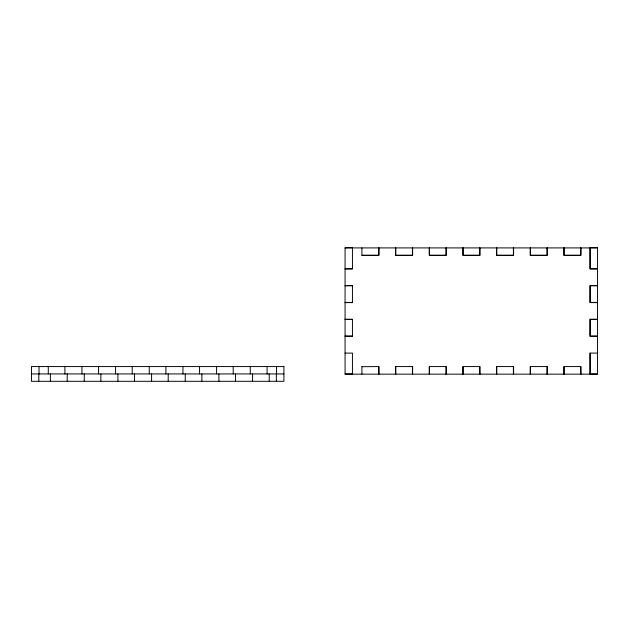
<?xml version="1.0" encoding="UTF-8"?>
<svg xmlns="http://www.w3.org/2000/svg" width="629" height="629" viewBox="0 0 629 629"><rect width="100%" height="100%" fill="white"/><g stroke="black" fill="none" stroke-linecap="round" stroke-linejoin="round"><path stroke-width="0.94" d="M345.077 247.912L597.55 247.912M361.911 255.272L378.949 255.272L378.949 247.912M345.077 268.74L352.437 268.74M597.55 268.74L590.183 268.74L590.183 247.7L597.55 247.7L597.55 374.145L345.077 374.145L345.077 247.7L352.437 247.7L352.437 268.953L345.077 268.953M597.55 268.953L589.978 268.953L589.978 247.912M345.077 285.574L352.437 285.574L352.437 302.612L345.077 302.612M597.55 285.574L589.978 285.574L589.978 302.612L597.55 302.612M345.077 285.778L352.437 285.778M597.55 285.778L590.183 285.778L590.183 302.4L597.55 302.4M345.077 302.4L352.437 302.4M345.077 319.233L352.437 319.233L352.437 336.279L345.077 336.279M597.55 319.233L589.978 319.233L589.978 336.279L597.55 336.279M345.077 319.446L352.437 319.446M597.55 319.446L590.183 319.446L590.183 336.067L597.55 336.067M345.077 336.067L352.437 336.067M345.077 353.105L352.437 353.105L352.437 374.145M597.55 353.105L589.978 353.105L589.978 374.145M361.911 366.691L378.949 366.573L378.949 374.145M31.45 373.941L283.923 373.941M345.077 373.941L352.437 373.941M597.55 373.941L590.183 373.941L590.183 353.105M580.929 247.912L580.929 255.272L563.891 255.272L563.891 247.912M580.929 374.145L580.929 366.573L563.891 366.573L563.891 374.145M580.716 247.912L580.716 255.366L564.095 255.366L564.095 247.912M580.716 366.691L580.716 374.145M564.095 366.691L564.095 374.145M547.269 247.912L547.269 255.272L530.223 255.272L530.223 247.912M547.269 374.145L547.269 366.573L530.223 366.573L530.223 374.145M547.057 247.912L547.057 255.366L530.436 255.366L530.436 247.912M547.057 366.691L547.057 374.145M530.436 366.691L530.436 374.145M513.602 247.912L513.602 255.272L496.564 255.272L496.564 247.912M513.602 374.145L513.602 366.573L496.564 366.573L496.564 374.145M513.39 247.912L513.39 255.366L496.768 255.366L496.768 247.912M513.39 366.691L513.39 374.145M496.768 366.691L496.768 374.145M479.943 247.912L479.943 255.272L462.897 255.272L462.897 247.912M479.943 374.145L479.943 366.573L462.897 366.573L462.897 374.145M479.73 247.912L479.73 255.366L463.109 255.366L463.109 247.912M479.73 366.691L479.73 374.145M463.109 366.691L463.109 374.145M446.276 247.912L446.276 255.272L429.237 255.272L429.237 247.912M446.276 374.145L446.276 366.573L429.237 366.573L429.237 374.145M446.063 247.912L446.063 255.366L429.442 255.366L429.442 247.912M446.063 366.691L446.063 374.145M429.442 366.691L429.442 374.145M412.616 247.912L412.616 255.272L395.57 255.272L395.57 247.912M412.616 374.145L412.616 366.573L395.57 366.573L395.57 374.145M412.404 247.912L412.404 255.366L395.783 255.366L395.783 247.912M412.404 366.691L412.404 374.145M395.783 366.691L395.783 374.145M378.737 247.912L378.737 255.366L361.911 255.366L361.911 247.912M378.737 366.691L378.737 374.145M361.911 366.573L361.911 374.145M276.563 366.573L276.563 373.941M276.351 373.941L276.351 381.3M269.196 373.941L269.196 381.3M267.089 366.573L267.089 373.941M252.575 373.941L252.575 381.3M250.263 366.573L250.263 373.941M235.537 373.941L235.537 381.3M233.217 366.573L233.217 373.941M218.916 373.941L218.916 381.3M216.596 366.573L216.596 373.941M201.87 373.941L201.87 381.3M199.558 366.573L199.558 373.941M185.248 373.941L185.248 381.3M182.937 366.573L182.937 373.941M168.21 373.941L168.21 381.3M165.891 366.573L165.891 373.941M151.589 373.941L151.589 381.3M149.27 366.573L149.27 373.941M134.543 373.941L134.543 381.3M132.232 366.573L132.232 373.941M117.922 373.941L117.922 381.3M115.61 366.573L115.61 373.941M100.884 373.941L100.884 381.3M98.564 366.573L98.564 373.941M84.262 373.941L84.262 381.3M81.943 366.573L81.943 373.941M67.217 373.941L67.217 381.3M64.905 366.573L64.905 373.941M50.383 373.941L50.383 381.3M48.284 366.573L48.284 373.941M39.022 366.573L39.022 373.941M38.817 373.941L38.817 381.3M283.923 366.573L31.45 366.573L31.45 381.3L283.923 381.3L283.923 366.573"/></g></svg>
